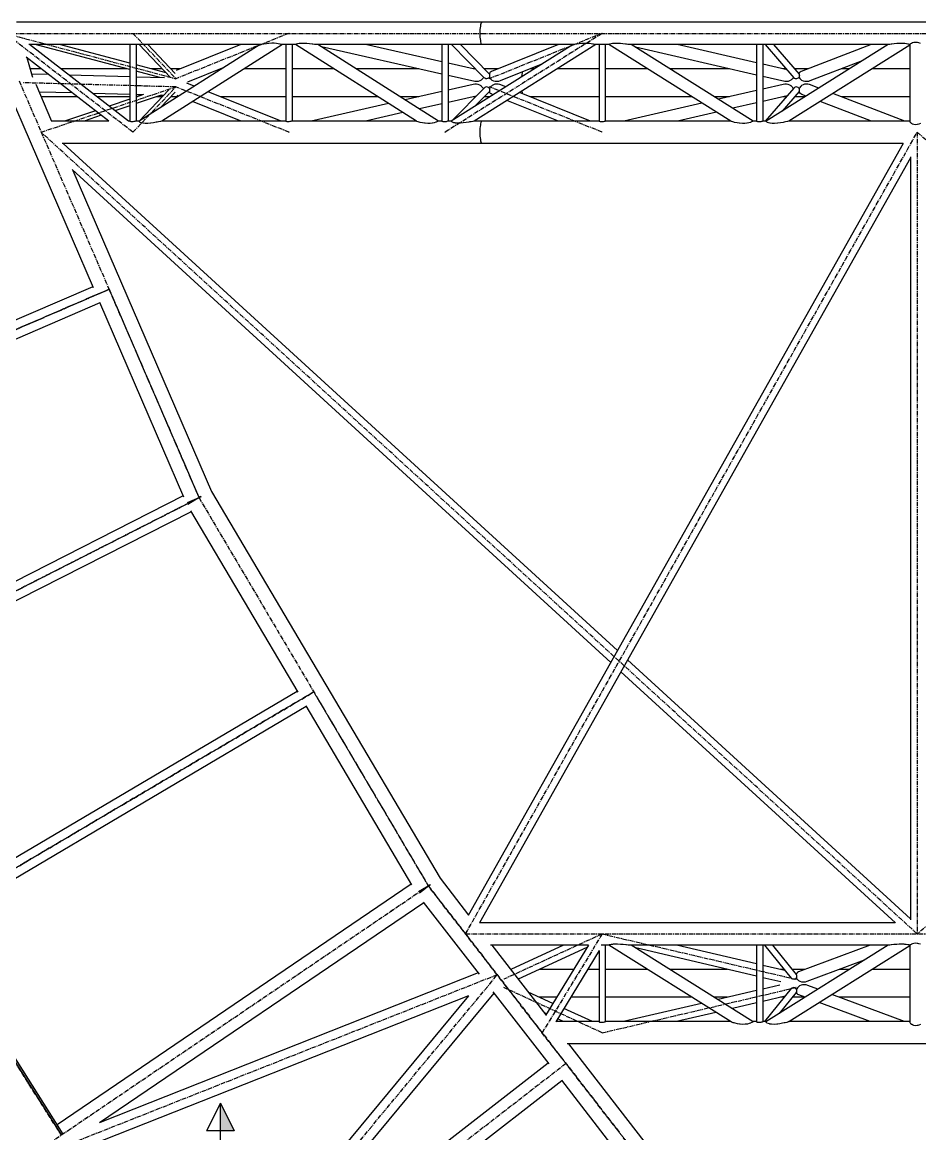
# Model space of a CAD drawing. Header units: millimetres. Extents: x 5143 to 30813, y 232 to 21408.
# Drawn here: x 6737 to 8372, y 3986 to 6011 of the extents above; entities that cross this region are included whole.
import ezdxf

# ---------------------------------------------------------------- set-up
doc = ezdxf.new("R2010")
doc.units = ezdxf.units.MM
doc.header["$LTSCALE"] = 0.25
doc.linetypes.add('CENTER', pattern=[50.8, 31.75, -6.35, 6.35, -6.35])
doc.linetypes.add('XKITLINE00', pattern=[0])

msp = doc.modelspace()

# ---------------------------------------------------------------- linework, layer by layer
at = {"color": 8, "linetype": 'XKITLINE00'}
for p, q in [((7574.7, 6010.6), (6726.8, 6010.6)), ((7570.6, 5993.8), (7570.5, 5990.3)), ((7570.8, 5997.2), (7570.6, 5993.8)), ((7571.1, 6000.4), (7570.8, 5997.2)), ((7571.5, 6003.3), (7571.1, 6000.4)), ((7572, 6005.8), (7571.5, 6003.3)), ((7572.6, 6007.9), (7572, 6005.8)), ((7572.6, 6007.9), (7572, 6005.8)), ((7573.2, 6009.4), (7572.6, 6007.9)), ((7573.2, 6009.4), (7572.6, 6007.9)), ((7573.9, 6010.3), (7573.2, 6009.4)), ((7573.9, 6010.3), (7573.2, 6009.4)), ((7574.7, 6010.6), (7573.9, 6010.3)), ((7574.7, 6010.6), (7573.9, 6010.3)), ((9008.6, 6010.6), (7574.7, 6010.6)), ((7181.9, 5971.5), (7177.5, 5970.9)), ((7185.6, 5971.8), (7181.9, 5971.5)), ((7186.6, 5971.9), (7185.6, 5971.8)), ((7191.6, 5972.2), (7186.6, 5971.9)), ((7196.1, 5972.2), (7191.6, 5972.2)), ((7200, 5971.8), (7196.1, 5972.2)), ((7200.2, 5971.8), (7200, 5971.8)), ((7203.5, 5971.4), (7200.2, 5971.8)), ((7241.3, 5971.7), (7238.8, 5971.4)), ((7241.8, 5971.8), (7241.3, 5971.7)), ((7245.5, 5972.1), (7241.8, 5971.8)), ((7250.1, 5972.1), (7245.5, 5972.1)), ((7255.2, 5971.7), (7250.1, 5972.1)), ((7255.5, 5971.7), (7255.2, 5971.7)), ((7260.3, 5971.3), (7255.5, 5971.7)), ((7570.5, 5990.3), (7570.6, 5986.7)), ((7570.6, 5986.7), (7570.8, 5983.3)), ((7570.8, 5983.3), (7571.1, 5980.1)), ((7571.1, 5980.1), (7571.5, 5977.2)), ((7571.5, 5977.2), (7572, 5974.7)), ((7572, 5974.7), (7572.6, 5972.7)), ((7572, 5974.7), (7572.6, 5972.7)), ((7572.6, 5972.7), (7573.2, 5971.2)), ((7572.6, 5972.7), (7573.2, 5971.2)), ((7756, 5971.6), (7751.5, 5971.2)), ((7756.3, 5971.6), (7756, 5971.6)), ((7761.3, 5971.9), (7756.3, 5971.6)), ((7765.9, 5972), (7761.3, 5971.9)), ((7770, 5971.7), (7765.9, 5972)), ((7770.6, 5971.6), (7770, 5971.7)), ((7773.5, 5971.3), (7770.6, 5971.6)), ((7812.1, 5971.6), (7809.4, 5971.3)), ((7812.5, 5971.7), (7812.1, 5971.6)), ((7816.2, 5972.1), (7812.5, 5971.7)), ((7820.7, 5972.1), (7816.2, 5972.1)), ((7825.8, 5971.7), (7820.7, 5972.1)), ((7826.5, 5971.6), (7825.8, 5971.7)), ((7830.9, 5971.3), (7826.5, 5971.6)), ((8329.5, 5971.6), (8325.2, 5971.3)), ((8330, 5971.7), (8329.5, 5971.6)), ((8335, 5972), (8330, 5971.7)), ((8339.6, 5972.1), (8335, 5972)), ((8343.6, 5971.7), (8339.6, 5972.1)), ((8344.2, 5971.6), (8343.6, 5971.7)), ((8347.2, 5971.3), (8344.2, 5971.6)), ((8356, 5971.6), (8354.6, 5971)), ((8356.3, 5971.8), (8356, 5971.6)), ((8358.4, 5972.8), (8356.3, 5971.8)), ((8360.7, 5973.4), (8358.4, 5972.8)), ((8361, 5973.5), (8360.7, 5973.4)), ((8363.9, 5973.8), (8361, 5973.5)), ((8366.9, 5973.6), (8363.9, 5973.8)), ((8367.7, 5973.4), (8366.9, 5973.6)), ((8370, 5973), (8367.7, 5973.4)), ((8372.9, 5972), (8370, 5973)), ((6933.8, 5970), (6749.4, 5970)), ((6930.5, 5830.5), (6750.7, 5970)), ((6933.1, 5924.2), (6760.9, 5970)), ((6933.1, 5936), (6805.3, 5970)), ((6933.1, 5969.9), (6933.1, 5830.4)), ((6933.4, 5969.9), (6933.1, 5969.9)), ((6933.4, 5970), (6933.3, 5969.9)), ((6933.7, 5969.9), (6933.4, 5969.9)), ((6934.2, 5970.1), (6933.7, 5969.9)), ((6933.7, 5970), (6933.7, 5969.9)), ((6935.5, 5970.3), (6934.2, 5970.1)), ((6937.1, 5970.3), (6935.5, 5970.3)), ((6938.8, 5970.3), (6937.1, 5970.3)), ((6940.6, 5970.2), (6938.8, 5970.3)), ((6942.2, 5970), (6940.6, 5970.2)), ((7171.4, 5970), (6942.2, 5970)), ((6942.3, 5969.9), (6942.2, 5970)), ((6943.4, 5969.9), (6942.3, 5969.9)), ((6944.2, 5969.9), (6943.4, 5969.9)), ((6943.9, 5970), (6943.9, 5969.9)), ((6944.3, 5969.9), (6944.2, 5969.9)), ((6944.3, 5970), (6944.3, 5969.9)), ((6944.5, 5970), (6944.5, 5830.6)), ((7170.5, 5969.9), (6950.1, 5830.3)), ((6950.3, 5970), (7007.4, 5909.8)), ((6965.9, 5970), (7015.9, 5917.3)), ((7211.3, 5970), (6991.3, 5830.6)), ((7135.6, 5970), (7017.8, 5922.8)), ((7171.3, 5969.9), (7170.5, 5969.9)), ((7170.6, 5970), (7170.6, 5969.9)), ((7171.5, 5970), (7171.3, 5969.9)), ((7173.9, 5970.4), (7171.5, 5970)), ((7175.6, 5970.6), (7173.9, 5970.4)), ((7177.5, 5970.9), (7175.6, 5970.6)), ((7206.2, 5970.8), (7203.5, 5971.4)), ((7206.8, 5970.6), (7206.2, 5970.8)), ((7208.5, 5970.3), (7206.8, 5970.6)), ((7209.9, 5969.9), (7208.5, 5970.3)), ((7218, 5970), (7209.8, 5970)), ((7210, 5969.9), (7209.9, 5969.9)), ((7211.2, 5969.9), (7210, 5969.9)), ((7210.3, 5970), (7210.3, 5969.9)), ((7211.2, 5969.9), (7211.2, 5969.9)), ((7211.3, 5970), (7211.2, 5969.9)), ((7217.6, 5969.9), (7217.3, 5970)), ((7217.5, 5970), (7217.3, 5970)), ((7217.3, 5970), (7217.3, 5830.3)), ((7217.9, 5969.9), (7217.6, 5969.9)), ((7217.9, 5970), (7217.7, 5970)), ((7217.9, 5969.9), (7217.7, 5970)), ((7218.4, 5970.1), (7217.9, 5969.9)), ((7219.6, 5970.2), (7218.4, 5970.1)), ((7221.2, 5970.3), (7219.6, 5970.2)), ((7223, 5970.3), (7221.2, 5970.3)), ((7224.7, 5970.2), (7223, 5970.3)), ((7226.3, 5970), (7224.7, 5970.2)), ((7234.8, 5970), (7226.3, 5970)), ((7226.5, 5969.9), (7226.3, 5970)), ((7227.6, 5969.9), (7226.5, 5969.9)), ((7227.6, 5970), (7227.3, 5969.9)), ((7228.4, 5970), (7227.6, 5969.9)), ((7228.1, 5970), (7228, 5970)), ((7228.5, 5970), (7228.4, 5970)), ((7228.7, 5970), (7228.7, 5830.6)), ((7234.8, 5970), (7234.7, 5970)), ((7455.1, 5830.3), (7234.7, 5970)), ((7234.8, 5969.9), (7234.7, 5970)), ((7235.4, 5970.3), (7234.8, 5970)), ((7236.2, 5970.5), (7235.4, 5970.3)), ((7236.7, 5970.8), (7236.2, 5970.5)), ((7238.8, 5971.4), (7236.7, 5970.8)), ((7265.2, 5970.7), (7260.3, 5971.3)), ((7266.7, 5970.5), (7265.2, 5970.7)), ((7269.4, 5970.3), (7266.7, 5970.5)), ((7272.6, 5969.9), (7269.4, 5970.3)), ((7502.2, 5970), (7272.2, 5970)), ((7273.7, 5970), (7272.5, 5969.9)), ((7272.7, 5969.9), (7272.6, 5969.9)), ((7274.6, 5970), (7272.7, 5969.9)), ((7495.5, 5830.6), (7275.4, 5970)), ((7501.4, 5916.2), (7282.1, 5965.7)), ((7501.4, 5938.6), (7362.3, 5970)), ((7501.4, 5970), (7501.4, 5830.3)), ((7501.7, 5969.9), (7501.4, 5970)), ((7502.1, 5969.9), (7501.7, 5969.9)), ((7502.1, 5969.9), (7501.8, 5970)), ((7502.5, 5970.1), (7502.1, 5969.9)), ((7503.8, 5970.2), (7502.5, 5970.1)), ((7505.4, 5970.3), (7503.8, 5970.2)), ((7507.1, 5970.3), (7505.4, 5970.3)), ((7508.9, 5970.1), (7507.1, 5970.3)), ((7510.5, 5970), (7508.9, 5970.1)), ((7574.7, 5970), (7510.3, 5970)), ((7510.6, 5969.9), (7510.5, 5970)), ((7511.4, 5969.9), (7510.6, 5969.9)), ((7511.8, 5969.9), (7510.6, 5969.9)), ((7512.2, 5970), (7511.4, 5969.9)), ((7512.6, 5970), (7511.8, 5969.9)), ((7512.8, 5970), (7512.8, 5830.6)), ((7740.6, 5970), (7518.6, 5830.4)), ((7519.2, 5970), (7578.5, 5909.6)), ((7535, 5970), (7587.9, 5916.2)), ((7781.6, 5970), (7559.9, 5830.6)), ((7573.2, 5971.2), (7573.9, 5970.3)), ((7573.2, 5971.2), (7573.9, 5970.3)), ((7574.7, 5970), (7573.9, 5970.3)), ((7574.7, 5970), (7573.9, 5970.3)), ((7741.9, 5970), (7574.7, 5970)), ((7713.5, 5970), (7591.8, 5921)), ((7741.4, 5969.9), (7740.6, 5970)), ((7741.5, 5969.9), (7741.4, 5969.9)), ((7743.7, 5970.2), (7741.5, 5969.9)), ((7745.9, 5970.4), (7743.7, 5970.2)), ((7747.2, 5970.7), (7745.9, 5970.4)), ((7751.5, 5971.2), (7747.2, 5970.7)), ((7776.4, 5970.8), (7773.5, 5971.3)), ((7777.3, 5970.4), (7776.4, 5970.8)), ((7778.6, 5970.3), (7777.3, 5970.4)), ((7780.2, 5969.9), (7778.6, 5970.3)), ((7788.5, 5970), (7780.1, 5970)), ((7780.3, 5969.9), (7780.2, 5969.9)), ((7780.5, 5970), (7780.2, 5970)), ((7781.4, 5970), (7780.3, 5969.9)), ((7787.9, 5969.9), (7787.6, 5970)), ((7787.6, 5970), (7787.6, 5830.3)), ((7788.3, 5969.9), (7787.9, 5969.9)), ((7788.3, 5969.9), (7788, 5970)), ((7788.7, 5970), (7788.3, 5969.9)), ((7788.4, 5969.9), (7788.3, 5969.9)), ((7790, 5970.2), (7788.7, 5970)), ((7791.6, 5970.3), (7790, 5970.2)), ((7793.3, 5970.3), (7791.6, 5970.3)), ((7795.1, 5970.2), (7793.3, 5970.3)), ((7796.7, 5970), (7795.1, 5970.2)), ((7805.4, 5970), (7796.7, 5970)), ((7796.9, 5969.9), (7796.7, 5970)), ((7798, 5969.9), (7796.9, 5969.9)), ((7797.6, 5969.9), (7796.9, 5969.9)), ((7798.4, 5970), (7797.6, 5969.9)), ((7798.8, 5970), (7798, 5969.9)), ((7799, 5970), (7799, 5830.6)), ((8027.7, 5830.3), (7805.2, 5970)), ((7805.4, 5969.9), (7805.2, 5970)), ((7805.9, 5970.3), (7805.3, 5969.9)), ((7806.9, 5970.5), (7805.9, 5970.3)), ((7807.3, 5970.8), (7806.9, 5970.5)), ((7809.4, 5971.3), (7807.3, 5970.8)), ((7835.9, 5970.8), (7830.9, 5971.3)), ((7837.7, 5970.5), (7835.9, 5970.8)), ((7840.2, 5970.3), (7837.7, 5970.5)), ((7843.5, 5969.9), (7840.2, 5970.3)), ((8075.3, 5970), (7843.1, 5970)), ((7844.4, 5970), (7843.5, 5969.9)), ((7843.6, 5969.9), (7843.5, 5969.9)), ((7845.3, 5970), (7843.6, 5969.9)), ((8068.3, 5830.6), (7846.2, 5970)), ((8074.4, 5914.3), (7853.9, 5965.1)), ((8074.4, 5936.7), (7930, 5970)), ((8074.4, 5970), (8074.4, 5830.3)), ((8074.7, 5969.9), (8074.4, 5970)), ((8075.1, 5969.9), (8074.7, 5969.9)), ((8075.1, 5969.9), (8074.8, 5970)), ((8075.5, 5970), (8075.1, 5969.9)), ((8075.2, 5969.9), (8075.1, 5969.9)), ((8076.8, 5970.2), (8075.5, 5970)), ((8078.4, 5970.3), (8076.8, 5970.2)), ((8080.1, 5970.3), (8078.4, 5970.3)), ((8081.9, 5970.2), (8080.1, 5970.3)), ((8083.5, 5970), (8081.9, 5970.2)), ((8315.2, 5970), (8083.5, 5970)), ((8083.7, 5969.9), (8083.5, 5970)), ((8084.8, 5969.9), (8083.7, 5969.9)), ((8084.4, 5969.9), (8083.7, 5969.9)), ((8085.2, 5970), (8084.4, 5969.9)), ((8085.6, 5970), (8084.8, 5969.9)), ((8085.8, 5970), (8085.8, 5830.6)), ((8090.2, 5970), (8142.4, 5909.6)), ((8314, 5970), (8091.6, 5830.4)), ((8105.2, 5970), (8151.7, 5916.2)), ((8353.3, 5968.8), (8133, 5830.6)), ((8283.3, 5970), (8155.4, 5921)), ((8314.9, 5969.9), (8314, 5970)), ((8317.3, 5970.3), (8314.9, 5969.9)), ((8314.9, 5969.9), (8314.9, 5969.9)), ((8315.1, 5970), (8315, 5970)), ((8319.4, 5970.5), (8317.3, 5970.3)), ((8320.8, 5970.7), (8319.4, 5970.5)), ((8325.2, 5971.3), (8320.8, 5970.7)), ((8350, 5970.8), (8347.2, 5971.3)), ((8350.8, 5970.5), (8350, 5970.8)), ((8352.2, 5970.3), (8350.8, 5970.5)), ((8353.5, 5970), (8352.2, 5970.3)), ((8353.5, 5970.1), (8353.3, 5969.2)), ((8353.3, 5969.2), (8353.3, 5830)), ((8353.6, 5970.3), (8353.5, 5970.1)), ((8354.1, 5970.5), (8353.6, 5970.3)), ((8354.6, 5971), (8354.1, 5970.5)), ((6895.2, 5830.3), (6744.5, 5947.2)), ((6745.8, 5946.1), (6755.5, 5912.3)), ((6999.2, 5918.4), (6944.5, 5933)), ((7564, 5924.4), (7512.8, 5936)), ((7684.5, 5934.7), (7607.6, 5903.8)), ((8130, 5923.9), (8085.8, 5934.1)), ((8266.4, 5940.1), (8171.6, 5903.7)), ((6772.2, 5925.7), (6751.7, 5925.7)), ((6785.9, 5915.1), (6754.5, 5916)), ((6755.5, 5912.3), (6756.2, 5910.7)), ((6927.6, 5925.7), (6807.8, 5925.7)), ((6933.1, 5911.1), (6822.8, 5914.1)), ((6987.9, 5909.7), (6944.5, 5921.2)), ((6996.3, 5909.4), (6944.5, 5910.8)), ((6992.3, 5925.7), (6971.9, 5925.7)), ((7025.1, 5925.7), (7007.9, 5925.7)), ((7104.3, 5928), (7038.1, 5901.5)), ((7100.6, 5925.7), (7098.5, 5925.7)), ((7217.3, 5925.7), (7141.4, 5925.7)), ((7304.6, 5925.7), (7228.7, 5925.7)), ((7459.5, 5925.7), (7345.4, 5925.7)), ((7561.2, 5902.7), (7512.8, 5913.6)), ((7562.8, 5925.7), (7558.5, 5925.7)), ((7603.4, 5925.7), (7578.5, 5925.7)), ((7587.7, 5916.7), (7587.6, 5916.6)), ((7587.6, 5916.6), (7587.6, 5916.5)), ((7588.5, 5918.4), (7587.7, 5916.7)), ((7587.9, 5916.2), (7588.1, 5915.5)), ((7588.2, 5911.7), (7587.9, 5910.7)), ((7587.9, 5910.8), (7588.1, 5910.1)), ((7588.1, 5915.5), (7588.2, 5915.1)), ((7588.2, 5915.1), (7588.3, 5913.5)), ((7588.3, 5913.3), (7588.2, 5911.7)), ((7588.3, 5913.5), (7588.3, 5913.3)), ((7589.6, 5919.5), (7588.5, 5918.4)), ((7589.9, 5919.9), (7589.6, 5919.5)), ((7591.8, 5921), (7589.9, 5919.9)), ((7646.4, 5911.8), (7646.3, 5910.7)), ((7646.4, 5911.8), (7646.3, 5910.7)), ((7646.8, 5915.2), (7646.4, 5911.8)), ((7646.8, 5915.2), (7646.4, 5911.8)), ((7647.4, 5918.2), (7646.8, 5915.2)), ((7647.4, 5918.2), (7646.8, 5915.2)), ((7647.8, 5919.9), (7647.4, 5918.2)), ((7647.8, 5919.9), (7647.4, 5918.2)), ((7670.1, 5925.7), (7662.1, 5925.7)), ((7787.6, 5925.7), (7711.1, 5925.7)), ((7875.7, 5925.7), (7799, 5925.7)), ((8025.2, 5925.7), (7916.8, 5925.7)), ((8125.6, 5902.6), (8085.8, 5911.7)), ((8128.5, 5925.7), (8122.3, 5925.7)), ((8167.7, 5925.7), (8143.5, 5925.7)), ((8152.1, 5918.3), (8151.4, 5916.6)), ((8151.7, 5916.2), (8152, 5915.5)), ((8151.8, 5910.7), (8151.7, 5910.3)), ((8152.1, 5911.7), (8151.8, 5910.7)), ((8152, 5915.5), (8152.1, 5915.1)), ((8153.2, 5919.5), (8152.1, 5918.3)), ((8152.1, 5915.1), (8152.3, 5913.6)), ((8152.2, 5913.4), (8152.1, 5911.7)), ((8152.3, 5913.6), (8152.2, 5913.4)), ((8153.5, 5919.9), (8153.2, 5919.5)), ((8155.4, 5921), (8153.5, 5919.9)), ((8243.5, 5925.7), (8228.8, 5925.7)), ((8353.3, 5925.7), (8284.5, 5925.7)), ((6761.8, 5897.8), (6790.8, 5830.6)), ((7050.6, 5894), (7037.1, 5899.4)), ((7558.3, 5897.2), (7512.8, 5887)), ((7578.2, 5890.6), (7519.6, 5831)), ((7561.4, 5897.7), (7558.3, 5897.2)), ((7564.3, 5902.5), (7561.2, 5902.7)), ((7564.6, 5897.7), (7561.4, 5897.7)), ((7567.4, 5902.9), (7564.3, 5902.5)), ((7567.7, 5897.1), (7564.6, 5897.7)), ((7570.2, 5903.7), (7567.4, 5902.9)), ((7570.5, 5896), (7567.7, 5897.1)), ((7572.8, 5905.1), (7570.2, 5903.7)), ((7572.9, 5894.5), (7570.5, 5896)), ((7574, 5906.1), (7572.8, 5905.1)), ((7572.9, 5894.5), (7573.2, 5894.2)), ((7575, 5892.6), (7573.2, 5894.2)), ((7575, 5906.8), (7574, 5906.1)), ((7576.8, 5908.9), (7575, 5906.8)), ((7575, 5892.6), (7576.7, 5890.5)), ((7576.7, 5890.5), (7576.7, 5890.4)), ((7577.4, 5909.9), (7576.8, 5908.9)), ((7577.8, 5910.4), (7577.4, 5909.9)), ((7578.2, 5890.6), (7578.1, 5890.5)), ((7579.4, 5891.8), (7578.2, 5890.6)), ((7578.4, 5909.8), (7578.5, 5909.6)), ((7579.7, 5908.5), (7578.5, 5909.6)), ((7580.9, 5892.5), (7579.4, 5891.8)), ((7581.2, 5907.8), (7579.7, 5908.5)), ((7582.6, 5892.7), (7580.9, 5892.5)), ((7582.9, 5907.5), (7581.2, 5907.8)), ((7584.4, 5892.4), (7582.6, 5892.7)), ((7584.6, 5907.9), (7582.9, 5907.5)), ((7586, 5891.6), (7584.4, 5892.4)), ((7586.2, 5908.7), (7584.6, 5907.9)), ((7587.1, 5890.4), (7586, 5891.6)), ((7587.4, 5909.8), (7586.2, 5908.7)), ((7587.2, 5890.3), (7587.1, 5890.4)), ((7587.5, 5910), (7587.4, 5909.8)), ((7587.8, 5910.5), (7587.5, 5910)), ((7587.9, 5910.7), (7587.8, 5910.5)), ((7588.1, 5910.1), (7588.3, 5909.8)), ((7588.8, 5890.4), (7588.1, 5889.2)), ((7588.3, 5909.8), (7589.3, 5907.9)), ((7589.1, 5891.4), (7588.8, 5890.4)), ((7590.7, 5893.4), (7589.1, 5891.4)), ((7589.3, 5907.9), (7591.1, 5906)), ((7591.6, 5894.2), (7590.7, 5893.4)), ((7593.2, 5904.4), (7591.1, 5906)), ((7592.7, 5895.2), (7591.6, 5894.2)), ((7595.1, 5896.6), (7592.7, 5895.2)), ((7595.7, 5903.2), (7593.2, 5904.4)), ((7597.8, 5897.5), (7595.1, 5896.6)), ((7598.6, 5902.5), (7595.7, 5903.2)), ((7600.9, 5897.9), (7597.8, 5897.5)), ((7601.6, 5902.4), (7598.6, 5902.5)), ((7604, 5897.7), (7600.9, 5897.9)), ((7604.7, 5902.8), (7601.6, 5902.4)), ((7607, 5897), (7604, 5897.7)), ((7607.6, 5903.8), (7604.7, 5902.8)), ((7617.7, 5892.7), (7607, 5897)), ((8122.7, 5897.4), (8085.8, 5888.9)), ((8142.2, 5890.7), (8090.2, 5830.6)), ((8125.8, 5897.9), (8122.7, 5897.4)), ((8128.7, 5902.4), (8125.6, 5902.6)), ((8128.9, 5897.8), (8125.8, 5897.9)), ((8131.7, 5902.7), (8128.7, 5902.4)), ((8132, 5897.2), (8128.9, 5897.8)), ((8134.5, 5903.6), (8131.7, 5902.7)), ((8134.7, 5896.1), (8132, 5897.2)), ((8137, 5905), (8134.5, 5903.6)), ((8137.1, 5894.5), (8134.7, 5896.1)), ((8138.1, 5906), (8137, 5905)), ((8137.1, 5894.5), (8137.3, 5894.3)), ((8139.2, 5892.7), (8137.3, 5894.3)), ((8139.1, 5906.8), (8138.1, 5906)), ((8140.9, 5908.8), (8139.1, 5906.8)), ((8139.2, 5892.7), (8140.7, 5890.5)), ((8140.7, 5890.5), (8140.8, 5890.5)), ((8140.8, 5890.5), (8141.3, 5889.6)), ((8141.4, 5909.8), (8140.9, 5908.8)), ((8141.8, 5910.3), (8141.4, 5909.8)), ((8143.4, 5891.8), (8142.2, 5890.7)), ((8143.6, 5908.4), (8142.4, 5909.6)), ((8144.9, 5892.6), (8143.4, 5891.8)), ((8145.2, 5907.7), (8143.6, 5908.4)), ((8146.6, 5892.8), (8144.9, 5892.6)), ((8146.9, 5907.5), (8145.2, 5907.7)), ((8148.4, 5892.4), (8146.6, 5892.8)), ((8148.6, 5907.9), (8146.9, 5907.5)), ((8150, 5891.6), (8148.4, 5892.4)), ((8150.2, 5908.7), (8148.6, 5907.9)), ((8151.1, 5890.5), (8150, 5891.6)), ((8151.3, 5909.8), (8150.2, 5908.7)), ((8151.2, 5890.3), (8151.1, 5890.5)), ((8151.5, 5910), (8151.3, 5909.8)), ((8151.7, 5910.3), (8151.5, 5910)), ((8151.7, 5910.5), (8151.9, 5910)), ((8151.9, 5910), (8152, 5909.8)), ((8152.5, 5890.5), (8151.9, 5889.3)), ((8152, 5909.8), (8153.1, 5907.9)), ((8152.9, 5891.5), (8152.5, 5890.5)), ((8154.5, 5893.5), (8152.9, 5891.5)), ((8153.1, 5907.9), (8154.9, 5906)), ((8155.5, 5894.3), (8154.5, 5893.5)), ((8157, 5904.3), (8154.9, 5906)), ((8156.5, 5895.2), (8155.5, 5894.3)), ((8159, 5896.6), (8156.5, 5895.2)), ((8159.6, 5903.2), (8157, 5904.3)), ((8161.8, 5897.5), (8159, 5896.6)), ((8162.5, 5902.5), (8159.6, 5903.2)), ((8164.8, 5897.9), (8161.8, 5897.5)), ((8165.6, 5902.4), (8162.5, 5902.5)), ((8167.9, 5897.7), (8164.8, 5897.9)), ((8168.7, 5902.8), (8165.6, 5902.4)), ((8171, 5897), (8167.9, 5897.7)), ((8171.6, 5903.7), (8168.7, 5902.8)), ((8187.6, 5890.6), (8171, 5897)), ((6713.3, 5882), (6866.4, 5527.2)), ((6828.8, 5881.8), (6768, 5883.4)), ((6837.7, 5874.9), (6771.7, 5874.9)), ((6933.1, 5879), (6865.7, 5880.8)), ((6933.1, 5874.9), (6873.3, 5874.9)), ((6933.1, 5870.5), (6895.3, 5857.8)), ((6958.3, 5879), (6944.5, 5874.4)), ((6956.3, 5878.3), (6944.5, 5878.6)), ((6990.5, 5877.8), (6944.5, 5862.4)), ((6946, 5874.9), (6944.5, 5874.9)), ((7004.1, 5887.3), (6950.3, 5830.6)), ((6992.3, 5874.9), (6981.7, 5874.9)), ((7015.8, 5883.2), (6989.1, 5855)), ((6994.6, 5877.3), (6989.3, 5877.4)), ((7020.4, 5874.9), (7007.9, 5874.9)), ((7022.3, 5876), (7019.3, 5877.3)), ((7208.9, 5830.6), (7075.6, 5884)), ((7217.3, 5874.9), (7098.3, 5874.9)), ((7384.8, 5874.9), (7228.7, 5874.9)), ((7459.3, 5874.9), (7425.6, 5874.9)), ((7501.4, 5884.4), (7434.4, 5869.3)), ((7563.9, 5876.1), (7512.8, 5864.5)), ((7562.8, 5874.9), (7558.6, 5874.9)), ((7587.8, 5884.3), (7561, 5857.1)), ((7576.7, 5890.4), (7577.2, 5889.6)), ((7589.4, 5874.9), (7578.5, 5874.9)), ((7587.2, 5890.3), (7588, 5889.1)), ((7588, 5885), (7587.8, 5884.3)), ((7587.9, 5884.5), (7588.1, 5883.7)), ((7588, 5889.1), (7588.1, 5888.8)), ((7588.2, 5885.4), (7588, 5885)), ((7588.1, 5889.2), (7588.1, 5888.9)), ((7588.1, 5888.8), (7588.2, 5887.2)), ((7588.1, 5883.7), (7588.3, 5882.9)), ((7588.2, 5887.2), (7588.3, 5887)), ((7588.3, 5887), (7588.2, 5885.4)), ((7588.3, 5882.9), (7589.4, 5881.3)), ((7590, 5880.8), (7589.4, 5881.3)), ((7591, 5879.9), (7590, 5880.8)), ((7593.2, 5879), (7591, 5879.9)), ((7594.9, 5878.3), (7593.2, 5879)), ((7772.1, 5830.6), (7642.7, 5882.6)), ((7646.9, 5885.3), (7647.4, 5882.3)), ((7646.9, 5885.3), (7647.4, 5882.3)), ((7647.4, 5882.3), (7647.8, 5880.6)), ((7647.4, 5882.3), (7647.8, 5880.6)), ((7787.6, 5874.9), (7662, 5874.9)), ((7956.7, 5874.9), (7799, 5874.9)), ((8025, 5874.9), (7997.7, 5874.9)), ((8074.4, 5886.3), (8005.1, 5870.3)), ((8130, 5876.6), (8085.8, 5866.4)), ((8151.7, 5884.3), (8121, 5848.8)), ((8128.5, 5874.9), (8122.6, 5874.9)), ((8162.5, 5874.9), (8143.5, 5874.9)), ((8151.2, 5890.3), (8151.8, 5889.3)), ((8151.9, 5885), (8151.7, 5884.3)), ((8151.7, 5884.3), (8151.9, 5883.7)), ((8151.8, 5889.3), (8152, 5888.8)), ((8151.9, 5889.3), (8151.9, 5889.2)), ((8152.1, 5885.4), (8151.9, 5885)), ((8151.9, 5883.7), (8152, 5883)), ((8152, 5888.8), (8152.2, 5887.1)), ((8152, 5883), (8153.1, 5881.3)), ((8152.2, 5886.9), (8152.1, 5885.4)), ((8152.2, 5887.1), (8152.2, 5886.9)), ((8153.7, 5880.9), (8153.1, 5881.3)), ((8154.7, 5880), (8153.7, 5880.9)), ((8156.8, 5879), (8154.7, 5880)), ((8164.5, 5876.1), (8156.8, 5879)), ((8344.5, 5830.6), (8213.1, 5880.9)), ((8353.3, 5874.9), (8228.8, 5874.9)), ((6933.1, 5858.6), (6906.1, 5849.5)), ((7135.7, 5830.6), (7047.2, 5866)), ((7404.4, 5862.5), (7263.2, 5830.6)), ((7501.4, 5862), (7460.5, 5852.7)), ((7713.6, 5830.6), (7619.9, 5868.3)), ((7975, 5863.4), (7832.7, 5830.6)), ((8074.4, 5863.8), (8031.3, 5853.8)), ((8283.4, 5830.6), (8190, 5866.3)), ((6894.8, 5830.6), (6790.4, 5830.6)), ((6870.5, 5849.5), (6814.3, 5830.6)), ((6881.3, 5841.1), (6849.9, 5830.6)), ((6933.1, 5830.6), (6930.5, 5830.6)), ((6933.1, 5830.4), (6933.4, 5830.1)), ((6933.7, 5830), (6933.4, 5830.1)), ((6934.2, 5829.7), (6933.7, 5830)), ((6942.2, 5829.9), (6940.6, 5829.5)), ((6942.3, 5830), (6942.2, 5829.9)), ((6943.4, 5830.2), (6942.3, 5830)), ((6944.2, 5830.5), (6943.4, 5830.2)), ((6944.3, 5830.6), (6944.2, 5830.5)), ((6950.5, 5830.6), (6944.3, 5830.6)), ((6944.5, 5830.6), (6944.3, 5830.6)), ((6950.1, 5830.3), (6950.3, 5829.9)), ((6950.3, 5829.9), (6950.2, 5829.9)), ((6950.2, 5829.9), (6950.8, 5829.1)), ((6988.9, 5829.9), (6985.6, 5829.2)), ((6989, 5830), (6988.9, 5829.9)), ((6990.8, 5830.4), (6989, 5830)), ((6991.2, 5830.6), (6990.8, 5830.4)), ((7217.3, 5830.6), (6991.2, 5830.6)), ((6991.3, 5830.6), (6991.2, 5830.6)), ((7217.3, 5830.3), (7217.6, 5830)), ((7217.9, 5829.9), (7217.6, 5830)), ((7218.4, 5829.7), (7217.9, 5829.9)), ((7226.3, 5829.9), (7224.7, 5829.5)), ((7226.5, 5829.9), (7226.3, 5829.9)), ((7227.6, 5830.2), (7226.5, 5829.9)), ((7228.4, 5830.5), (7227.6, 5830.2)), ((7228.5, 5830.6), (7228.4, 5830.5)), ((7454.7, 5830.6), (7228.5, 5830.6)), ((7228.7, 5830.6), (7228.5, 5830.6)), ((7430.5, 5845.9), (7362.5, 5830.6)), ((7455.8, 5829.9), (7455.1, 5830.3)), ((7458.4, 5829.1), (7455.9, 5829.9)), ((7493.7, 5829.9), (7492.2, 5829.2)), ((7494.9, 5830.4), (7493.7, 5829.9)), ((7493.7, 5829.9), (7493.7, 5829.9)), ((7495, 5830.6), (7494.9, 5830.4)), ((7501.4, 5830.6), (7495, 5830.6)), ((7495.5, 5830.6), (7495, 5830.6)), ((7501.4, 5830.3), (7501.7, 5830)), ((7502.1, 5829.9), (7501.7, 5830)), ((7502.5, 5829.6), (7502.1, 5829.9)), ((7510.5, 5829.8), (7508.9, 5829.4)), ((7510.6, 5829.9), (7510.5, 5829.8)), ((7511.8, 5830.2), (7510.6, 5829.9)), ((7512.6, 5830.5), (7511.8, 5830.2)), ((7512.8, 5830.6), (7512.6, 5830.6)), ((7512.6, 5830.6), (7512.6, 5830.5)), ((7518.9, 5830.6), (7512.7, 5830.6)), ((7518.6, 5830.4), (7518.9, 5830.1)), ((7518.9, 5830.1), (7518.8, 5829.9)), ((7518.8, 5829.9), (7519.5, 5829.2)), ((7557.5, 5830.1), (7554.7, 5829.4)), ((7557.9, 5830.1), (7557.5, 5830.1)), ((7559.7, 5830.5), (7557.9, 5830.1)), ((7559.9, 5830.6), (7559.7, 5830.5)), ((7559.9, 5830.6), (7559.8, 5830.6)), ((7574.7, 5830.6), (7559.8, 5830.6)), ((7559.9, 5830.6), (7559.9, 5830.6)), ((7573.9, 5830.3), (7573.2, 5829.4)), ((7573.9, 5830.3), (7573.2, 5829.4)), ((7574.7, 5830.6), (7573.9, 5830.3)), ((7574.7, 5830.6), (7573.9, 5830.3)), ((7787.6, 5830.6), (7574.7, 5830.6)), ((7787.6, 5830.3), (7787.9, 5830)), ((7788.3, 5829.9), (7787.9, 5830)), ((7788.7, 5829.6), (7788.3, 5829.9)), ((7796.7, 5829.8), (7795.1, 5829.4)), ((7796.9, 5829.9), (7796.7, 5829.8)), ((7798, 5830.1), (7796.9, 5829.9)), ((7798.8, 5830.4), (7798, 5830.1)), ((7798.9, 5830.6), (7798.8, 5830.4)), ((7799, 5830.6), (7798.9, 5830.6)), ((8027.3, 5830.6), (7799, 5830.6)), ((8001.2, 5846.9), (7930.2, 5830.6)), ((8028.5, 5829.9), (8027.7, 5830.3)), ((8031, 5829), (8028.5, 5829.9)), ((8066.7, 5829.9), (8065.2, 5829.1)), ((8067.8, 5830.3), (8066.7, 5829.9)), ((8067.9, 5830.6), (8067.8, 5830.3)), ((8068.3, 5830.6), (8067.9, 5830.6)), ((8074.4, 5830.6), (8068.1, 5830.6)), ((8074.4, 5830.3), (8074.7, 5830)), ((8075.1, 5829.9), (8074.7, 5830)), ((8075.5, 5829.6), (8075.1, 5829.9)), ((8083.5, 5829.8), (8081.9, 5829.4)), ((8083.7, 5829.9), (8083.5, 5829.8)), ((8084.8, 5830.1), (8083.7, 5829.9)), ((8085.6, 5830.4), (8084.8, 5830.1)), ((8085.7, 5830.6), (8085.6, 5830.4)), ((8085.8, 5830.6), (8085.7, 5830.6)), ((8092, 5830.6), (8085.8, 5830.6)), ((8091.6, 5830.4), (8091.8, 5829.9)), ((8091.8, 5829.9), (8092.3, 5829.1)), ((8130.5, 5829.8), (8127.1, 5829)), ((8130.7, 5829.9), (8130.5, 5829.8)), ((8132.5, 5830.3), (8130.7, 5829.9)), ((8132.9, 5830.6), (8132.5, 5830.3)), ((8133, 5830.6), (8132.9, 5830.6)), ((8353.3, 5830.6), (8133, 5830.6)), ((8353.3, 5830), (8353.4, 5829.9)), ((8353.4, 5829.9), (8353.6, 5829.1)), ((6935.5, 5829.4), (6934.2, 5829.7)), ((6937.1, 5829.2), (6935.5, 5829.4)), ((6938.8, 5829.3), (6937.1, 5829.2)), ((6940.6, 5829.5), (6938.8, 5829.3)), ((6951.7, 5828.7), (6950.8, 5829.1)), ((6952.2, 5828.2), (6951.7, 5828.7)), ((6954.4, 5827.4), (6952.2, 5828.2)), ((6957, 5826.9), (6954.4, 5827.4)), ((6957.5, 5826.8), (6957, 5826.9)), ((6961.3, 5826.3), (6957.5, 5826.8)), ((6965.9, 5826.4), (6961.3, 5826.3)), ((6971.1, 5826.8), (6965.9, 5826.4)), ((6971.6, 5826.9), (6971.1, 5826.8)), ((6976.3, 5827.5), (6971.6, 5826.9)), ((6981.4, 5828.3), (6976.3, 5827.5)), ((6982.9, 5828.7), (6981.4, 5828.3)), ((6985.6, 5829.2), (6982.9, 5828.7)), ((7219.6, 5829.3), (7218.4, 5829.7)), ((7221.2, 5829.2), (7219.6, 5829.3)), ((7223, 5829.2), (7221.2, 5829.2)), ((7224.7, 5829.5), (7223, 5829.2)), ((7460.1, 5828.7), (7458.4, 5829.1)), ((7461.8, 5828.2), (7460.1, 5828.7)), ((7466.1, 5827.4), (7461.8, 5828.2)), ((7469.9, 5826.9), (7466.1, 5827.4)), ((7470.8, 5826.8), (7469.9, 5826.9)), ((7475.6, 5826.3), (7470.8, 5826.8)), ((7480.1, 5826.4), (7475.6, 5826.3)), ((7483.9, 5826.8), (7480.1, 5826.4)), ((7484.2, 5826.9), (7483.9, 5826.8)), ((7487.4, 5827.5), (7484.2, 5826.9)), ((7490.1, 5828.3), (7487.4, 5827.5)), ((7490.7, 5828.7), (7490.1, 5828.3)), ((7492.2, 5829.2), (7490.7, 5828.7)), ((7503.8, 5829.3), (7502.5, 5829.6)), ((7505.4, 5829.1), (7503.8, 5829.3)), ((7507.1, 5829.2), (7505.4, 5829.1)), ((7508.9, 5829.4), (7507.1, 5829.2)), ((7520.3, 5828.9), (7519.5, 5829.2)), ((7521, 5828.4), (7520.3, 5828.9)), ((7523.2, 5827.6), (7521, 5828.4)), ((7525.6, 5827.2), (7523.2, 5827.6)), ((7526.4, 5827), (7525.6, 5827.2)), ((7530.3, 5826.7), (7526.4, 5827)), ((7535, 5826.7), (7530.3, 5826.7)), ((7540.3, 5827.2), (7535, 5826.7)), ((7545.5, 5827.8), (7540.3, 5827.2)), ((7550.5, 5828.7), (7545.5, 5827.8)), ((7551.6, 5828.9), (7550.5, 5828.7)), ((7554.7, 5829.4), (7551.6, 5828.9)), ((7570.6, 5813.8), (7570.5, 5810.3)), ((7570.5, 5810.3), (7570.6, 5806.7)), ((7570.8, 5817.2), (7570.6, 5813.8)), ((7571.1, 5820.4), (7570.8, 5817.2)), ((7571.5, 5823.3), (7571.1, 5820.4)), ((7572, 5825.8), (7571.5, 5823.3)), ((7572, 5825.8), (7571.5, 5823.3)), ((7572.6, 5827.9), (7572, 5825.8)), ((7572.6, 5827.9), (7572, 5825.8)), ((7573.2, 5829.4), (7572.6, 5827.9)), ((7573.2, 5829.4), (7572.6, 5827.9)), ((7790, 5829.3), (7788.7, 5829.6)), ((7791.6, 5829.1), (7790, 5829.3)), ((7793.3, 5829.1), (7791.6, 5829.1)), ((7795.1, 5829.4), (7793.3, 5829.1)), ((8032.9, 5828.6), (8031, 5829)), ((8034.5, 5828.2), (8032.9, 5828.6)), ((8038.9, 5827.3), (8034.5, 5828.2)), ((8042.9, 5826.8), (8038.9, 5827.3)), ((8043.6, 5826.7), (8042.9, 5826.8)), ((8048.5, 5826.2), (8043.6, 5826.7)), ((8053, 5826.3), (8048.5, 5826.2)), ((8056.9, 5826.7), (8053, 5826.3)), ((8057.3, 5826.8), (8056.9, 5826.7)), ((8060.4, 5827.3), (8057.3, 5826.8)), ((8063.1, 5828.2), (8060.4, 5827.3)), ((8063.8, 5828.6), (8063.1, 5828.2)), ((8065.2, 5829.1), (8063.8, 5828.6)), ((8076.8, 5829.3), (8075.5, 5829.6)), ((8078.4, 5829.1), (8076.8, 5829.3)), ((8080.1, 5829.1), (8078.4, 5829.1)), ((8081.9, 5829.4), (8080.1, 5829.1)), ((8093.4, 5828.6), (8092.3, 5829.1)), ((8093.4, 5828.6), (8093.7, 5828.2)), ((8095.9, 5827.3), (8093.7, 5828.2)), ((8098.7, 5826.8), (8095.9, 5827.3)), ((8098.9, 5826.7), (8098.7, 5826.8)), ((8102.7, 5826.3), (8098.9, 5826.7)), ((8107.3, 5826.2), (8102.7, 5826.3)), ((8112.4, 5826.7), (8107.3, 5826.2)), ((8113.4, 5826.8), (8112.4, 5826.7)), ((8117.7, 5827.3), (8113.4, 5826.8)), ((8122.7, 5828.1), (8117.7, 5827.3)), ((8124.8, 5828.6), (8122.7, 5828.1)), ((8127.1, 5829), (8124.8, 5828.6)), ((8354.1, 5828.6), (8353.6, 5829.1)), ((8354.1, 5828.6), (8354.6, 5827.9)), ((8356, 5826.8), (8354.6, 5827.9)), ((8356, 5826.8), (8356.3, 5826.6)), ((8358.4, 5825.2), (8356.3, 5826.6)), ((8360.7, 5824.5), (8358.4, 5825.2)), ((8361, 5824.3), (8360.7, 5824.5)), ((8363.9, 5823.9), (8361, 5824.3)), ((8366.9, 5824.2), (8363.9, 5823.9)), ((8367.7, 5824.5), (8366.9, 5824.2)), ((8370, 5825), (8367.7, 5824.5)), ((8372.9, 5826.3), (8370, 5825)), ((7574.7, 5790), (6809.7, 5790)), ((7821.2, 4866.3), (6811.9, 5790)), ((8341.5, 5790), (7549.5, 4384)), ((7570.6, 5806.7), (7570.8, 5803.3)), ((7570.8, 5803.3), (7571.1, 5800.1)), ((7571.1, 5800.1), (7571.5, 5797.2)), ((7571.5, 5797.2), (7572, 5794.7)), ((7571.5, 5797.2), (7572, 5794.7)), ((7572, 5794.7), (7572.6, 5792.7)), ((7572, 5794.7), (7572.6, 5792.7)), ((7572.6, 5792.7), (7573.2, 5791.2)), ((7572.6, 5792.7), (7573.2, 5791.2)), ((7573.2, 5791.2), (7573.9, 5790.3)), ((7573.2, 5791.2), (7573.9, 5790.3)), ((7574.7, 5790), (7573.9, 5790.3)), ((7574.7, 5790), (7573.9, 5790.3)), ((8341.6, 5790), (7574.7, 5790)), ((8354.8, 5763.8), (7569.8, 4370.4)), ((8354.8, 5765.5), (8354.8, 4375.8)), ((7808.9, 4844.5), (6828.2, 5742.1)), ((6829.6, 5740.8), (7081.9, 5156.1)), ((6865.7, 5528.9), (6138.8, 5215.3)), ((6865.7, 5528.9), (6138.9, 5215.3)), ((6878.4, 5499.3), (6151.6, 5185.7)), ((6878.5, 5499.3), (6151.6, 5185.7)), ((6877.7, 5501), (7030.8, 5146.2)), ((7030.1, 5147.9), (6335.4, 4794.4)), ((7030.1, 5147.9), (6335.4, 4794.4)), ((7062.8, 5146.2), (7037.6, 5135.3)), ((7062.6, 5146.6), (7038.9, 5132.6)), ((7054.7, 5142.7), (7055, 5142.1)), ((7054.9, 5142.7), (7055.2, 5142.2)), ((7081.9, 5156.1), (7498, 4451.8)), ((7044.7, 5119.1), (6350, 4765.6)), ((7044.7, 5119.1), (6350, 4765.6)), ((7043.8, 5120.7), (7239, 4790.4)), ((8354.8, 4377.9), (7839.6, 4849.4)), ((8327.2, 4370.2), (7827.4, 4827.6)), ((7238, 4792), (6556.6, 4389.4)), ((7238, 4792), (6556.6, 4389.5)), ((7254.4, 4764.2), (6573, 4361.7)), ((7254.4, 4764.2), (6573, 4361.6)), ((7253.4, 4765.9), (7446.3, 4439.5)), ((7445.5, 4440.7), (6800.6, 4002.7)), ((7480.4, 4439.5), (7459.1, 4426.9)), ((7480.1, 4439.9), (7460.6, 4424.8)), ((7471.7, 4434.4), (7472.1, 4433.8)), ((7472, 4434.6), (7472.4, 4434)), ((7498, 4451.8), (7549.9, 4384.7)), ((7468.3, 4407.1), (6878.1, 4006.3)), ((7467.5, 4408.2), (7569, 4277.2)), ((6561.5, 4373.6), (6808.7, 3983.7)), ((6564.3, 4375.1), (6811.3, 3985.6)), ((6564.4, 4375.3), (6811.5, 3985.6)), ((8326.7, 4370.6), (7569.9, 4370.6)), ((8358.4, 4332.3), (8356.3, 4331.4)), ((8360.8, 4332.9), (8358.4, 4332.3)), ((8361, 4332.9), (8360.8, 4332.9)), ((8363.9, 4333.3), (8361, 4332.9)), ((8366.9, 4333.1), (8363.9, 4333.3)), ((8367.9, 4332.9), (8366.9, 4333.1)), ((8370, 4332.5), (8367.9, 4332.9)), ((8372.9, 4331.7), (8370, 4332.5)), ((7768.5, 4330), (7590.2, 4330)), ((7592.4, 4330), (7690.9, 4202.8)), ((7723.1, 4330), (7626.7, 4285.6)), ((7765.4, 4325.4), (7640.5, 4267.8)), ((7768.2, 4330), (7690.2, 4201.6)), ((7787.6, 4319.9), (7709, 4190.5)), ((7787.6, 4320.3), (7787.6, 4190.2)), ((7791.6, 4330.1), (7791.4, 4330.1)), ((7793.3, 4330.1), (7791.6, 4330.1)), ((7795.1, 4330), (7793.3, 4330.1)), ((7796.7, 4329.9), (7795.1, 4330)), ((7805.5, 4330), (7796, 4330)), ((7797, 4329.9), (7796.7, 4329.9)), ((7797.6, 4330), (7796.8, 4329.9)), ((7798, 4330), (7797, 4329.9)), ((7798.1, 4330), (7798, 4330)), ((7799, 4330), (7799, 4190.5)), ((7805.4, 4329.9), (7805.2, 4330)), ((8028.1, 4190.1), (7805.2, 4330)), ((7806.1, 4330.2), (7805.4, 4329.9)), ((7805.4, 4329.9), (7805.4, 4329.9)), ((7806.9, 4330.3), (7806.1, 4330.2)), ((7807.6, 4330.6), (7806.9, 4330.3)), ((7809.8, 4331.1), (7807.6, 4330.6)), ((7812.2, 4331.3), (7809.8, 4331.1)), ((7813, 4331.4), (7812.2, 4331.3)), ((7816.8, 4331.7), (7813, 4331.4)), ((7821.4, 4331.6), (7816.8, 4331.7)), ((7826.5, 4331.3), (7821.4, 4331.6)), ((7831.6, 4330.9), (7826.5, 4331.3)), ((7836.5, 4330.4), (7831.6, 4330.9)), ((7837.5, 4330.3), (7836.5, 4330.4)), ((7840.5, 4330.1), (7837.5, 4330.3)), ((7843.2, 4329.9), (7840.5, 4330.1)), ((8075.8, 4330), (7842.1, 4330)), ((7843.4, 4330), (7842.8, 4329.9)), ((7843.6, 4329.9), (7843.2, 4329.9)), ((7844.4, 4330), (7843.6, 4329.9)), ((8068.4, 4190.5), (7846.2, 4330)), ((8074.4, 4273.3), (7854.6, 4324.7)), ((8074.4, 4295.8), (7928.3, 4330)), ((8074.4, 4330), (8074.4, 4190.2)), ((8074.7, 4329.9), (8074.6, 4330)), ((8075.2, 4329.9), (8074.7, 4329.9)), ((8075.1, 4329.9), (8075, 4330)), ((8075.3, 4329.9), (8075.1, 4329.9)), ((8075.5, 4330), (8075.2, 4329.9)), ((8076.8, 4330.1), (8075.5, 4330)), ((8078.4, 4330.1), (8076.8, 4330.1)), ((8080.1, 4330.1), (8078.4, 4330.1)), ((8081.9, 4330), (8080.1, 4330.1)), ((8083.5, 4329.9), (8081.9, 4330)), ((8316, 4330), (8082.8, 4330)), ((8083.8, 4329.9), (8083.5, 4329.9)), ((8084.4, 4330), (8083.6, 4329.9)), ((8084.8, 4330), (8083.8, 4329.9)), ((8084.9, 4330), (8084.8, 4330)), ((8085.8, 4330), (8085.8, 4190.5)), ((8089.1, 4330), (8137.4, 4269.6)), ((8314.1, 4330), (8091.5, 4190.3)), ((8103.7, 4330), (8146.7, 4276.3)), ((8353.3, 4328.8), (8132.9, 4190.5)), ((8281.4, 4330), (8151, 4281.2)), ((8314.9, 4329.9), (8314.6, 4330)), ((8315.2, 4329.9), (8314.9, 4329.9)), ((8317, 4330.1), (8315.2, 4329.9)), ((8315.7, 4329.9), (8315.5, 4330)), ((8319.6, 4330.3), (8317, 4330.1)), ((8320.2, 4330.4), (8319.6, 4330.3)), ((8324.6, 4330.9), (8320.2, 4330.4)), ((8329.2, 4331.3), (8324.6, 4330.9)), ((8329.8, 4331.3), (8329.2, 4331.3)), ((8334.3, 4331.6), (8329.8, 4331.3)), ((8339, 4331.7), (8334.3, 4331.6)), ((8343.2, 4331.5), (8339, 4331.7)), ((8344.3, 4331.3), (8343.2, 4331.5)), ((8346.8, 4331.1), (8344.3, 4331.3)), ((8349.8, 4330.6), (8346.8, 4331.1)), ((8351.1, 4330.3), (8349.8, 4330.6)), ((8352.1, 4330.2), (8351.1, 4330.3)), ((8353.5, 4330), (8352.1, 4330.2)), ((8353.5, 4330), (8353.3, 4329)), ((8353.3, 4329), (8353.3, 4189.8)), ((8353.6, 4330), (8353.5, 4330)), ((8354.2, 4330.3), (8353.6, 4330.1)), ((8353.6, 4330.1), (8353.6, 4330)), ((8354.6, 4330.6), (8354.2, 4330.3)), ((8356.1, 4331.3), (8354.6, 4330.6)), ((8356.3, 4331.4), (8356.1, 4331.3)), ((8126.1, 4283.7), (8085.8, 4293.1)), ((8270.1, 4302.4), (8166, 4263.5)), ((7567.3, 4279.4), (6879, 4006.9)), ((7567.3, 4279.4), (6879.1, 4006.9)), ((7626.9, 4285.7), (7626.7, 4285.7)), ((7741.3, 4285.7), (7679.3, 4285.7)), ((7787.6, 4285.7), (7766.9, 4285.7)), ((7875.7, 4285.7), (7799, 4285.7)), ((8021.6, 4285.7), (7916.8, 4285.7)), ((8124.6, 4285.7), (8117.7, 4285.7)), ((8162.8, 4285.7), (8139.2, 4285.7)), ((8146.5, 4276.7), (8146.4, 4276.6)), ((8147.5, 4278.8), (8146.5, 4277.1)), ((8146.5, 4277.1), (8146.5, 4276.7)), ((8146.7, 4276.3), (8147, 4275.5)), ((8147.1, 4271.9), (8146.8, 4270.7)), ((8147, 4275.5), (8147.2, 4275.2)), ((8147.3, 4273.4), (8147.1, 4271.9)), ((8147.2, 4275.2), (8147.3, 4273.7)), ((8147.3, 4273.7), (8147.3, 4273.4)), ((8148.3, 4279.5), (8147.5, 4278.8)), ((8149, 4280.2), (8148.3, 4279.5)), ((8151, 4281.2), (8149, 4280.2)), ((8243.5, 4285.7), (8225.4, 4285.7)), ((8353.3, 4285.7), (8284.5, 4285.7)), ((8118.7, 4263), (8085.8, 4270.6)), ((8116.8, 4257.2), (8085.8, 4249.9)), ((8138.7, 4251.8), (8137.3, 4250.8)), ((8138.7, 4268.5), (8137.4, 4269.6)), ((8140.2, 4267.8), (8138.7, 4268.5)), ((8140.3, 4252.4), (8138.7, 4251.8)), ((8142, 4267.6), (8140.2, 4267.8)), ((8142, 4252.5), (8140.3, 4252.4)), ((8143.7, 4268), (8142, 4267.6)), ((8143.7, 4252), (8142, 4252.5)), ((8145.3, 4268.8), (8143.7, 4268)), ((8145.2, 4251.1), (8143.7, 4252)), ((8145.2, 4251.1), (8146, 4250.2)), ((8146.3, 4269.9), (8145.3, 4268.8)), ((8146.5, 4270.1), (8146.3, 4269.9)), ((8146.7, 4270.5), (8146.5, 4270.1)), ((8146.8, 4270.7), (8146.7, 4270.5)), ((8146.8, 4270.6), (8147.2, 4269.8)), ((8147.2, 4269.8), (8147.8, 4268.5)), ((8147.8, 4268.5), (8149.5, 4266.5)), ((8148.8, 4251.9), (8147.9, 4250.3)), ((8150.5, 4253.9), (8148.8, 4251.9)), ((8150.1, 4266), (8149.5, 4266.5)), ((8151.6, 4264.8), (8150.1, 4266)), ((8150.8, 4254.1), (8150.5, 4253.9)), ((8152.7, 4255.5), (8150.8, 4254.1)), ((8154, 4263.5), (8151.6, 4264.8)), ((8155.3, 4256.8), (8152.7, 4255.5)), ((8156.9, 4262.7), (8154, 4263.5)), ((8158.2, 4257.5), (8155.3, 4256.8)), ((8159.9, 4262.4), (8156.9, 4262.7)), ((8161.3, 4257.7), (8158.2, 4257.5)), ((8163, 4262.7), (8159.9, 4262.4)), ((8164.5, 4257.4), (8161.3, 4257.7)), ((8166, 4263.5), (8163, 4262.7)), ((8167.5, 4256.5), (8164.5, 4257.4)), ((8186, 4249.6), (8167.5, 4256.5)), ((7549.7, 4237.7), (6834.1, 3954.4)), ((7549.6, 4237.6), (6834.1, 3954.4)), ((7549.7, 4237.7), (7058.8, 3644.8)), ((7549.6, 4237.6), (7058.8, 3644.8)), ((7595.7, 4242.7), (7122.3, 3670.9)), ((7595.7, 4242.7), (7122.4, 3671.1)), ((7594.2, 4244.7), (7695.9, 4113.5)), ((7703.6, 4223.7), (7658.7, 4244.3)), ((7710.5, 4234.9), (7679.3, 4234.9)), ((7787.6, 4234.9), (7736, 4234.9)), ((7956.7, 4234.9), (7799, 4234.9)), ((8021.6, 4234.9), (7997.7, 4234.9)), ((8074.4, 4247.2), (8004.2, 4230.8)), ((8126.2, 4236.8), (8085.8, 4227.4)), ((8137.3, 4250.8), (8089.1, 4190.6)), ((8146.3, 4243.8), (8115.5, 4205.4)), ((8124.6, 4234.9), (8117.7, 4234.9)), ((8162.5, 4234.9), (8139.2, 4234.9)), ((8146, 4250.2), (8146.4, 4249.8)), ((8146.7, 4244.5), (8146.3, 4243.8)), ((8146.4, 4249.8), (8147, 4248.5)), ((8147, 4244.9), (8146.7, 4244.5)), ((8146.8, 4244.6), (8147.1, 4243.5)), ((8147, 4248.5), (8147.1, 4248.2)), ((8147.2, 4246.4), (8147, 4245)), ((8147.6, 4249.8), (8147.1, 4248.3)), ((8147.1, 4248.2), (8147.2, 4247.1)), ((8147.1, 4243.5), (8147.1, 4243.4)), ((8147.1, 4243.4), (8147.9, 4241.6)), ((8147.2, 4247.1), (8147.2, 4246.4)), ((8147.9, 4250.3), (8147.6, 4249.8)), ((8148.9, 4240.7), (8147.9, 4241.6)), ((8148.9, 4240.7), (8149.4, 4240.2)), ((8151.3, 4239.2), (8149.4, 4240.2)), ((8162.6, 4234.9), (8151.3, 4239.2)), ((8343.9, 4190.6), (8211.7, 4240)), ((8353.3, 4234.9), (8225.4, 4234.9)), ((7775.4, 4190.6), (7723.6, 4214.5)), ((7974.3, 4223.8), (7832.1, 4190.6)), ((8074.4, 4224.7), (8030.3, 4214.4)), ((8281.4, 4190.6), (8188.4, 4225.3)), ((7692.2, 4204.8), (7687.8, 4206.9)), ((7787.6, 4190.6), (7709.1, 4190.6)), ((7723.1, 4190.6), (7712.1, 4195.6)), ((7787.6, 4190.2), (7787.9, 4189.8)), ((7798.8, 4190.3), (7798, 4189.9)), ((7798.9, 4190.4), (7798.8, 4190.3)), ((7799, 4190.5), (7798.9, 4190.4)), ((8027.3, 4190.6), (7799, 4190.6)), ((8000.4, 4207.4), (7928.3, 4190.6)), ((8068, 4190.3), (8067, 4189.7)), ((8068.4, 4190.5), (8067.9, 4190.4)), ((8067.9, 4190.4), (8068, 4190.3)), ((8074.4, 4190.6), (8068.3, 4190.6)), ((8074.4, 4190.2), (8074.7, 4189.8)), ((8085.6, 4190.3), (8084.8, 4189.9)), ((8085.7, 4190.4), (8085.6, 4190.3)), ((8085.8, 4190.5), (8085.7, 4190.4)), ((8092, 4190.6), (8085.8, 4190.6)), ((8091.5, 4190.3), (8091.5, 4189.7)), ((8132.8, 4190.4), (8132, 4190)), ((8132.9, 4190.5), (8132.8, 4190.4)), ((8353.3, 4190.6), (8133, 4190.6)), ((7788.4, 4189.6), (7787.9, 4189.8)), ((7788.7, 4189.3), (7788.4, 4189.6)), ((7790, 4188.9), (7788.7, 4189.3)), ((7791.6, 4188.7), (7790, 4188.9)), ((7793.3, 4188.8), (7791.6, 4188.7)), ((7795.1, 4189), (7793.3, 4188.8)), ((7796.7, 4189.5), (7795.1, 4189)), ((7797, 4189.6), (7796.7, 4189.5)), ((7798, 4189.9), (7797, 4189.6)), ((8028.9, 4189.6), (8028.1, 4190.1)), ((8029.2, 4189.4), (8028.9, 4189.6)), ((8031.8, 4188.5), (8029.2, 4189.4)), ((8033.3, 4188.2), (8031.8, 4188.5)), ((8035.5, 4187.5), (8033.3, 4188.2)), ((8039.9, 4186.7), (8035.5, 4187.5)), ((8043.3, 4186.2), (8039.9, 4186.7)), ((8044.7, 4186), (8043.3, 4186.2)), ((8049.5, 4185.6), (8044.7, 4186)), ((8053.9, 4185.7), (8049.5, 4185.6)), ((8057.7, 4186.2), (8053.9, 4185.7)), ((8061, 4186.9), (8057.7, 4186.2)), ((8063.5, 4187.9), (8061, 4186.9)), ((8063.9, 4188.2), (8063.5, 4187.9)), ((8065.6, 4188.8), (8063.9, 4188.2)), ((8066.7, 4189.6), (8065.6, 4188.8)), ((8067, 4189.7), (8066.7, 4189.6)), ((8075.2, 4189.6), (8074.7, 4189.8)), ((8075.5, 4189.3), (8075.2, 4189.6)), ((8076.8, 4188.9), (8075.5, 4189.3)), ((8078.4, 4188.7), (8076.8, 4188.9)), ((8080.1, 4188.8), (8078.4, 4188.7)), ((8081.9, 4189), (8080.1, 4188.8)), ((8083.5, 4189.5), (8081.9, 4189)), ((8083.8, 4189.6), (8083.5, 4189.5)), ((8084.8, 4189.9), (8083.8, 4189.6)), ((8091.7, 4189.6), (8091.5, 4189.7)), ((8091.7, 4189.6), (8092, 4188.9)), ((8093.2, 4188.2), (8092, 4188.9)), ((8093.2, 4188.2), (8093.3, 4188)), ((8095.3, 4187), (8093.3, 4188)), ((8098.2, 4186.3), (8095.3, 4187)), ((8098.7, 4186.2), (8098.2, 4186.3)), ((8101.8, 4185.7), (8098.7, 4186.2)), ((8106.2, 4185.6), (8101.8, 4185.7)), ((8111.3, 4185.9), (8106.2, 4185.6)), ((8113.2, 4186.2), (8111.3, 4185.9)), ((8116.6, 4186.6), (8113.2, 4186.2)), ((8121.6, 4187.5), (8116.6, 4186.6)), ((8124.7, 4188.2), (8121.6, 4187.5)), ((8126.2, 4188.4), (8124.7, 4188.2)), ((8129.7, 4189.3), (8126.2, 4188.4)), ((8130.5, 4189.6), (8129.7, 4189.3)), ((8132, 4190), (8130.5, 4189.6)), ((8353.3, 4189.8), (8353.4, 4189.6)), ((8353.4, 4189.6), (8353.6, 4188.8)), ((8353.6, 4188.8), (8354.2, 4188.2)), ((8354.2, 4188.2), (8354.6, 4187.4)), ((8356.1, 4186.2), (8354.6, 4187.4)), ((8356.1, 4186.2), (8356.3, 4186)), ((8358.4, 4184.6), (8356.3, 4186)), ((8360.8, 4183.7), (8358.4, 4184.6)), ((8361, 4183.6), (8360.8, 4183.7)), ((8363.9, 4183.1), (8361, 4183.6)), ((8366.9, 4183.4), (8363.9, 4183.1)), ((8367.9, 4183.7), (8366.9, 4183.4)), ((8370, 4184.3), (8367.9, 4183.7)), ((8372.9, 4185.6), (8370, 4184.3)), ((9008.6, 4150), (7729.6, 4150)), ((7731.8, 4150), (7997, 3807.7)), ((7694.9, 4114.7), (7122.4, 3671)), ((7719.8, 4082.6), (7146.8, 3638.6)), ((7718.9, 4083.7), (7820.5, 3952.5))]:
    msp.add_line(p, q, dxfattribs=at)
at = {"color": 8, "linetype": 'CENTER'}
for p, q in [((6706.7, 5990.3), (7574.7, 5990.3)), ((6706.7, 5990.3), (7017.1, 5907.8)), ((6938.8, 5810.3), (6706.7, 5990.3)), ((6938.8, 5990.3), (7017.1, 5907.8)), ((7223, 5990.3), (7017.1, 5907.8)), ((7793.3, 5990.3), (7507.1, 5810.3)), ((7574.7, 5990.3), (9008.6, 5990.3)), ((7793.3, 5990.3), (7588.2, 5907.8)), ((6731.6, 5903.8), (7059.2, 5144.6)), ((6731.6, 5903.8), (7059.2, 5144.6)), ((6731.6, 5903.8), (6895.4, 5524.2)), ((7017.1, 5892.8), (6739.2, 5900.3)), ((6771.7, 5810.3), (7017.1, 5892.8)), ((6938.8, 5810.3), (7017.1, 5892.8)), ((7223, 5810.3), (7017.1, 5892.8)), ((7793.3, 5810.3), (7588.2, 5892.8)), ((8366.9, 4350.3), (6771.7, 5810.3)), ((7544.5, 4350.3), (8366.9, 5810.3)), ((8366.9, 5810.3), (10096.4, 4350.3)), ((10096.4, 5810.3), (8366.9, 4350.3)), ((8366.9, 5810.3), (8366.9, 4350.3)), ((6895.4, 5524.2), (5942.2, 5112.9)), ((6055.6, 5161.8), (6895.4, 5524.2)), ((6895.4, 5524.2), (7059.2, 5144.6)), ((7059.2, 5144.6), (6145.7, 4679.7)), ((6255.7, 4735.7), (7059.2, 5144.6)), ((7059.2, 5144.6), (7476.9, 4437.5)), ((7059.2, 5144.6), (7476.9, 4437.5)), ((7059.2, 5144.6), (7268.1, 4791)), ((7268.1, 4791), (6374.4, 4263.1)), ((6480.8, 4325.9), (7268.1, 4791)), ((7268.1, 4791), (7476.9, 4437.5)), ((7476.9, 4437.5), (6629, 3861.7)), ((7476.9, 4437.5), (6731.1, 3931)), ((7476.9, 4437.5), (7977.9, 3790.9)), ((7476.9, 4437.5), (7977.9, 3790.9)), ((7602.2, 4275.8), (7476.9, 4437.5)), ((6808.7, 3983.7), (6561.5, 4373.6)), ((7544.5, 4350.3), (9008.6, 4350.3)), ((7793.3, 4350.3), (7614.2, 4267.8)), ((7793.3, 4350.3), (7684, 4170.3)), ((7793.3, 4350.3), (8146.2, 4267.8)), ((7602.2, 4275.8), (6731.1, 3931)), ((7602.2, 4275.8), (6731.1, 3931)), ((7004.7, 3554.2), (7602.2, 4275.8)), ((7004.7, 3554.2), (7602.2, 4275.8)), ((7727.4, 4114.2), (7602.2, 4275.8)), ((7602.2, 4275.8), (7602.2, 4275.8)), ((7793.3, 4170.3), (7614.2, 4252.8)), ((7793.3, 4170.3), (8146.2, 4252.8)), ((7727.4, 4114.2), (6907.1, 3478.5)), ((7727.4, 4114.2), (7004.7, 3554.2)), ((7852.7, 3952.5), (7727.4, 4114.2))]:
    msp.add_line(p, q, dxfattribs=at)
at = {"color": 30, "linetype": 'XKITLINE00'}
for p, q in [((7098.1, 4041.9), (7073.1, 3991.9)), ((7098.1, 4041.9), (7123.1, 3991.9)), ((7123.1, 3991.9), (7073.1, 3991.9))]:
    msp.add_line(p, q, dxfattribs=at)
at = {"color": 2, "linetype": 'XKITLINE00'}
msp.add_line((7098.1, 3941.9), (7098.1, 4041.9), dxfattribs=at)
at = {"color": 8, "linetype": 'XKITLINE00'}
for centre in [(6938.8, 5990.3), (7223, 5990.3), (7574.7, 5990.3), (7574.7, 5990.3), (7793.3, 5990.3), (7793.3, 5990.3), (6739.2, 5900.3), (7017.1, 5907.8), (7017.1, 5907.8), (7017.1, 5907.8), (7017.1, 5892.8), (7017.1, 5892.8), (7017.1, 5892.8), (7017.1, 5892.8), (7588.2, 5907.8), (7588.2, 5892.8), (6771.7, 5810.3), (6771.7, 5810.3), (6938.8, 5810.3), (6938.8, 5810.3), (7223, 5810.3), (7507.1, 5810.3), (7793.3, 5810.3), (8366.9, 5810.3), (8366.9, 5810.3), (8366.9, 5810.3), (6895.4, 5524.2), (6895.4, 5524.2), (6895.4, 5524.2), (6895.4, 5524.2), (6895.4, 5524.2), (7059.2, 5144.6), (7059.2, 5144.6), (7059.2, 5144.6), (7059.2, 5144.6), (7059.2, 5144.6), (7059.2, 5144.6), (7059.2, 5144.6), (7059.2, 5144.6), (7059.2, 5144.6), (7059.2, 5144.6), (7268.1, 4791), (7268.1, 4791), (7268.1, 4791), (7268.1, 4791), (7268.1, 4791), (7476.9, 4437.5), (7476.9, 4437.5), (7476.9, 4437.5), (7476.9, 4437.5), (7476.9, 4437.5), (7476.9, 4437.5), (7476.9, 4437.5), (7476.9, 4437.5), (7476.9, 4437.5), (7476.9, 4437.5), (7544.5, 4350.3), (7544.5, 4350.3), (7793.3, 4350.3), (7793.3, 4350.3), (7793.3, 4350.3), (8366.9, 4350.3), (8366.9, 4350.3), (8366.9, 4350.3), (7602.2, 4275.8), (7602.2, 4275.8), (7602.2, 4275.8), (7602.2, 4275.8), (7602.2, 4275.8), (7602.2, 4275.8), (7602.2, 4275.8), (7614.2, 4267.8), (7614.2, 4252.8), (8146.2, 4267.8), (8146.2, 4252.8), (7684, 4170.3), (7793.3, 4170.3), (7793.3, 4170.3), (7727.4, 4114.2), (7727.4, 4114.2), (7727.4, 4114.2), (7727.4, 4114.2), (7727.4, 4114.2)]:
    msp.add_circle(centre, 0.05, dxfattribs=at)
at = {"color": 30, "linetype": 'Continuous'}
msp.add_solid([(7123.1, 3991.9), (7098.1, 4041.9), (7123.1, 3991.9), (7098.1, 3991.9)], dxfattribs=at)

doc.saveas('drawing.dxf')
